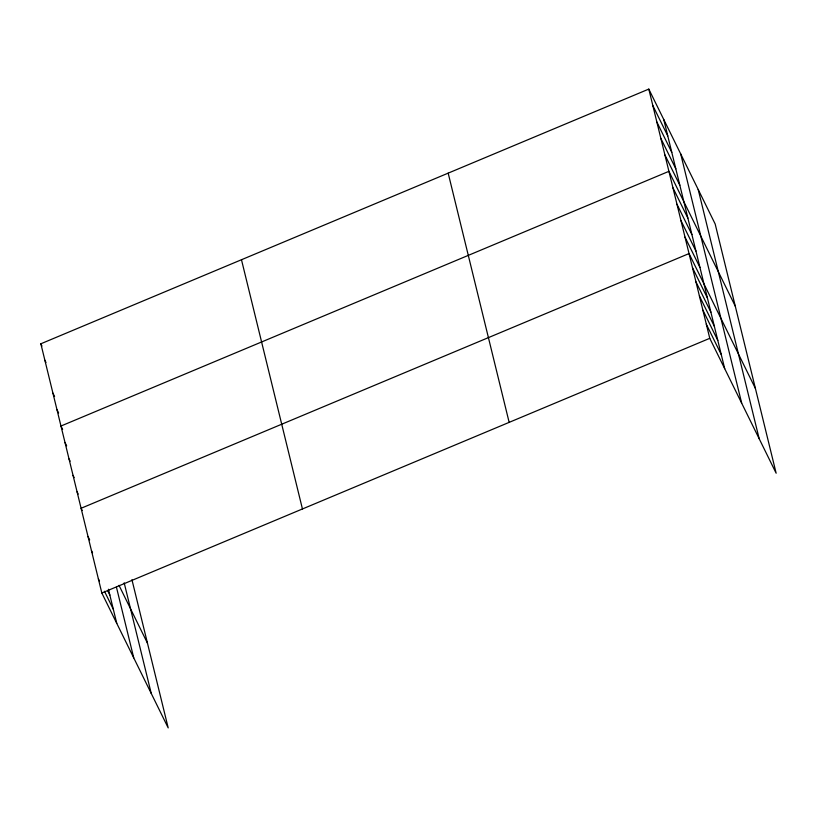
<?xml version="1.0" encoding="UTF-8"?>
<svg xmlns="http://www.w3.org/2000/svg" width="817" height="817" viewBox="0 0 817 817"><rect width="100%" height="100%" fill="white"/><g stroke="black" fill="none" stroke-linecap="round" stroke-linejoin="round"><path stroke-width="1.23" d="M131.945 579.723L168.2 727.906L101.829 593.009L40.85 343.783L648.8 89.094L715.171 223.991L776.15 473.217L709.769 338.32L648.8 89.094M101.829 593.009L709.769 338.32M652.824 105.546L667.765 135.908M656.848 121.988L671.788 152.36M660.871 138.441L675.812 168.802M664.895 154.893L679.836 185.255M735.3 306.232L668.919 171.335L60.969 426.025L62.633 429.405M672.942 187.787L687.883 218.149M676.966 204.24L691.907 234.602M680.99 220.682L695.931 251.054M685.014 237.134L699.955 267.496M755.419 388.483L689.037 253.576L81.097 508.276L82.2 510.523M692.499 267.7L707.44 298.072M695.951 281.824L710.892 312.196M699.403 295.948L714.344 326.31M702.865 310.072L717.806 340.434M706.317 324.196L721.258 354.558M40.85 343.783L41.953 346.04M44.874 360.236L45.977 362.482M52.921 393.13L54.586 396.511M56.945 409.583L58.61 412.953M64.992 442.477L66.657 445.847M69.016 458.929L70.129 461.176M73.04 475.371L74.153 477.628M77.074 491.824L78.177 494.071M119.016 585.35L147.469 643.173M88.001 536.514L89.666 539.894M91.463 550.638L92.566 552.884M107.64 590.63L109.856 595.123M98.367 578.885L99.48 581.132M104.453 591.253L113.308 609.247M698.198 189.493L759.177 438.719M680.714 153.953L741.683 403.179M663.741 119.466L724.71 368.681M448.176 173.143L509.154 422.369M241.475 259.735L302.443 508.96M124.174 582.827L151.227 693.408M116.463 587.26L133.743 657.869M108.416 589.241L116.77 623.371"/></g></svg>
